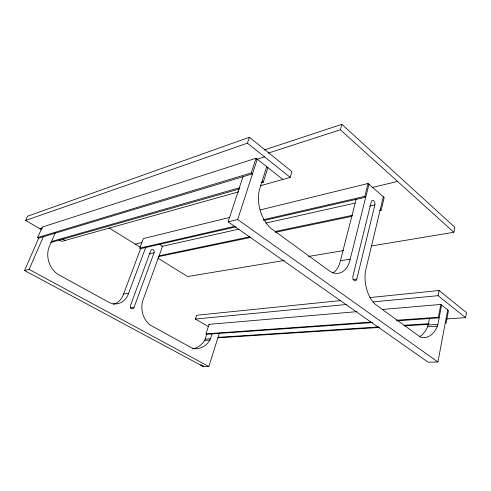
<?xml version="1.0" encoding="UTF-8"?>
<svg xmlns="http://www.w3.org/2000/svg" width="491" height="491" viewBox="0 0 491 491"><rect width="100%" height="100%" fill="white"/><g stroke="black" fill="none" stroke-linecap="round" stroke-linejoin="round"><path stroke-width="0.74" d="M446.46 318.954L465.56 317.64L466.45 312.601L439.095 290.506L369.711 297.589M242.959 176.766L228.125 221.828L428.078 362.174L437.923 361.977L447.724 309.876M383.324 196.738L365.531 270.854A27.619 16.927 82.2 0 0 375.222 304.242L420.64 337.274A33.357 19.345 83.3 0 0 436.714 327.724L437.898 324.379L441.612 305.04M371.712 245.93L453.85 232.274L454.819 227.265L341.865 124.34L264.072 150.019M397.102 320.826L439.15 317.855L438.371 317.254L440.838 304.432L382.127 309.477M465.56 317.64L438.089 295.668L439.095 290.506M419.615 336.568A32.977 19.413 83.4 0 0 426.955 328.301L428.152 324.993L429.459 318.371M379.653 210.571L381.151 210.258L384.208 197.505L368.066 183.487L260.187 209.939M356.773 279.134L374.878 204.931A3.05 1.86 78.4 0 0 373.7 200.807A3.05 1.86 78.4 0 0 371.251 201.85L352.9 276.255A3.185 2.032 82 0 0 354.146 280.521A3.185 2.032 82 0 0 356.773 279.134L352.998 279.612M263.145 219.772L364.819 196.388L368.066 183.487M266.717 166.695L259.285 190.164A31.043 21.389 76.7 0 0 270.872 228.321L328.264 270.075A24.869 16.197 80.3 0 0 350.193 259.205L368.98 184.278M332.861 273.021A24.55 16.209 80.3 0 0 340.423 260.709L356.171 199.211M268.154 153.137L340.361 129.765L341.865 124.34M260.721 185.653L290.212 177.392L291.942 171.635L249.391 137.265L27.49 216.249L25.612 220.422L41.25 229.506M38.709 238.184L24.55 270.498L203.501 366.66L208.853 366.556L219.403 332.916M261.813 182.621L263.286 182.198L267.89 167.621M202.685 365.881L201.114 365.046M200.948 365.095L201.832 365.494M201.795 365.537L201.279 365.163M201.543 365.451L201.875 365.445M201.961 365.494L202.623 365.875M159.379 244.266L162.533 246.267L142.574 301.235A20.002 16.271 83.9 0 0 150.43 325.183L192.883 348.524A24.489 19.124 85.6 0 0 209.184 341.257L210.516 338.765L212.118 333.714M202.9 366.176L203.507 366.329M372.638 322.556L206.736 334.279L205.987 333.849L209.037 324.348L356.963 311.638M192.546 348.862A24.286 19.081 85.7 0 0 203.857 341.576L205.189 339.103L206.797 334.089M256.044 158.243L42.312 227.057L37.697 237.57L251.269 172.93L256.044 158.243L282.853 179.454M228.125 221.828L237.687 219.538L257.241 159.194M208.614 326.73L195.381 319.04L196.627 315.265L340.736 300.553M25.612 220.422L247.421 143.169L249.391 137.265M134.006 307.476L154.088 252.73A2.21 1.792 77 0 0 153.124 249.766A2.21 1.792 77 0 0 150.743 250.649L130.489 305.512A2.283 1.909 83.7 0 0 131.49 308.557A2.283 1.909 83.7 0 0 134.006 307.476L130.391 307.937M55.17 232.961L48.756 247.887A21.733 19.198 72.7 0 0 57.711 274.205L107.897 301.799A17.713 15.068 80.4 0 0 128.611 293.293L145.833 247.108M113.194 304.279A17.553 15.006 80.4 0 0 123.579 294.066L140.739 248.385M236.048 226.842L140.635 248.661L139.788 248.139L143.39 238.577L229.69 217.415M24.55 270.498L29.098 269.412L43.386 236.631M39.924 228.738L42.649 227.867M256.517 159.428L264.539 156.856M51.285 241.554L239.989 187.605M50.825 242.554L239.682 188.906M238.62 191.846L61.725 241.4L59.08 239.866M135.24 244.119L141.948 242.517M372.233 187.494L397.575 181.437M201.328 365.255L201.697 365.353M201.537 365.316L200.96 365.052L201.242 365.224M139.788 248.139L234.735 226.308M263.624 220.533L365.746 197.173L364.819 196.388M161.92 246.402L238.964 229.119M265.889 223.08L354.901 203.114M149 253.835L154.088 252.73M369.698 206.054L374.878 204.931M159.207 255.799L249.876 236.809M275.353 231.47L352.538 215.31M158.532 256.621L250.729 237.423M275.463 232.268L351.918 216.347M203.047 366.176L202.777 366.004L203.286 366.298M284.307 260.457L187.617 276.537L157.875 258.125M308.428 256.449L343.829 250.563M123.579 294.066L128.611 293.293M340.423 260.709L350.193 259.205M195.381 319.04L346.505 304.488M373.215 301.916L438.089 295.668M205.987 333.849L371.104 322.059M396.329 320.255L438.371 317.254M218.035 337.329L378.745 326.926M404.001 325.294L429.257 323.655M218.004 337.808L379.5 327.466M404.762 325.852L428.49 324.336M205.189 339.103L210.516 338.765M428.152 324.993L437.898 324.379M204.624 340.429L209.952 340.103M427.655 326.773L437.407 326.177M202.789 366.034L203.157 366.212M29.098 269.412L208.853 366.556M37.697 237.57L38.721 238.16L252.484 173.869L251.269 172.93M62.639 238.921L65.217 240.418M209.037 324.348L209.78 324.784M109.143 227.971L140.414 247.323M237.687 219.538L437.923 361.977M262.102 181.283L263.286 182.198M445.325 322.618L446.092 323.207L448.479 310.472L440.838 304.432M247.421 143.169L290.212 177.392M380.261 209.504L381.151 210.258M340.361 129.765L453.85 232.274"/></g></svg>
